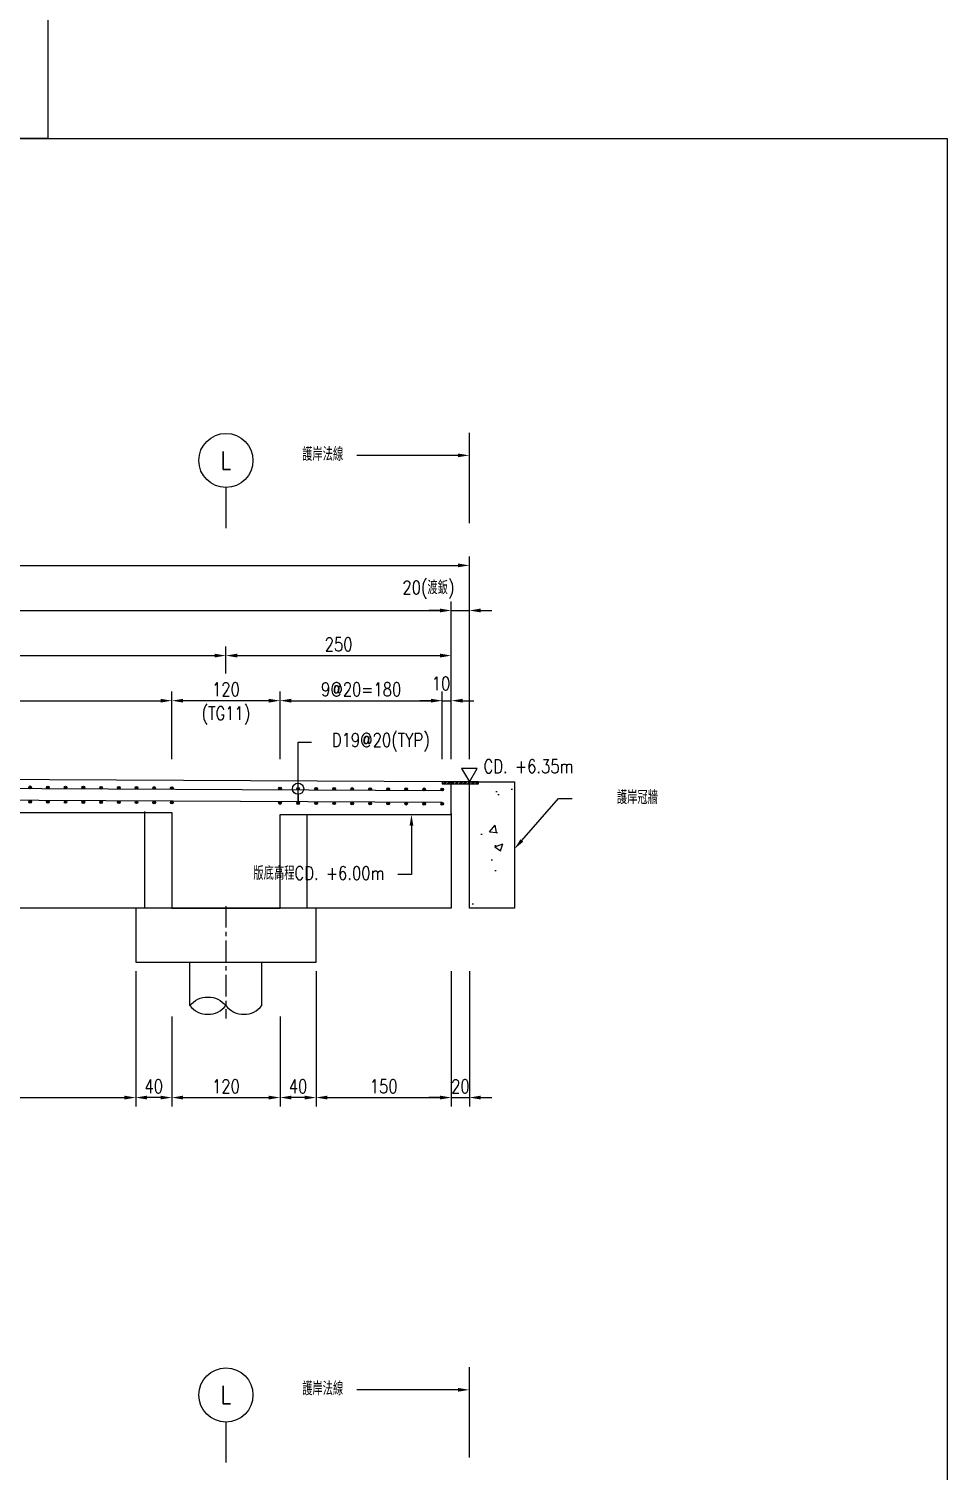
# Model space of a CAD drawing. Extents: x -791 to 13121, y -31587 to 2944.
# Drawn here: x 2926 to 3945, y -7002 to -5403 of the extents above; entities that cross this region are included whole.
import ezdxf
from ezdxf import colors
from ezdxf.entities.mleader import LeaderData, LeaderLine
from ezdxf.enums import TextEntityAlignment as Align
from ezdxf.math import Vec2, Vec3

# ---------------------------------------------------------------- set-up
doc = ezdxf.new("R2010")
doc.units = 0
doc.header["$LTSCALE"] = 0.05
doc.linetypes.add('CENTER', pattern=[50.8, 31.75, -6.35, 6.35, -6.35])
doc.layers.get('0').update_dxf_attribs({"linetype": 'CONTINUOUS'})
doc.layers.get('Defpoints').update_dxf_attribs({"linetype": 'CONTINUOUS'})
for name, color, linetype in [('HB_0', 7, 'CONTINUOUS'), ('HB_DIM', 1, 'CONTINUOUS'), ('HB_ReBar', 3, 'CONTINUOUS'), ('HB_SYMBOLS', 7, 'CONTINUOUS'), ('HB_TXT_CTEXT', 2, 'CONTINUOUS'), ('底圖', 7, 'CONTINUOUS')]:
    doc.layers.add(name, color=color, linetype=linetype)
doc.styles.get("Standard").update_dxf_attribs({"font": 'ROMANS.shx', "width": 0.8, "bigfont": 'lchinap.shx'})
doc.dimstyles.new('50cm', dxfattribs={"dimscale": 5, "dimtxt": 3, "dimasz": 2.5, "dimexe": 2, "dimexo": 2, "dimgap": 1, "dimtad": 1, "dimdsep": 46, "dimtxsty": 'Standard', "dimcen": 0, "dimclrt": 2, "dimadec": 0, "dimazin": 0, "dimtfac": 1, "dimtix": 1, "dimtmove": 2, "dimatfit": 3, "dimfxl": 0, "dimtolj": 1, "dimtzin": 0, "dimarcsym": 0})

# ---------------------------------------------------------------- blocks, each defined once
blk = doc.blocks.new('*D69')
at = {"layer": 'Defpoints', "color": 0}
for p in [(3395, -6048.2), (415, -6223.2), (3395, -6223.2)]:
    blk.add_point(p, dxfattribs=at)
at = {"layer": 'HB_DIM', "color": 0, "lineweight": -2}
for p, q in [((415, -6213.2), (415, -6038.2)), ((3395, -6213.2), (3395, -6038.2)), ((427.5, -6048.2), (3382.5, -6048.2))]:
    blk.add_line(p, q, dxfattribs=at)
at = {"layer": 'HB_DIM', "color": 0}
for points in [[(427.5, -6046.1), (427.5, -6050.3), (415, -6048.2)], [(3382.5, -6046.1), (3382.5, -6050.3), (3395, -6048.2)]]:
    blk.add_solid(points, dxfattribs=at)
at = {"layer": 'HB_DIM', "color": 2, "insert": (1905, -6035.7), "char_height": 15, "attachment_point": 5}
blk.add_mtext('\\A1;2980', dxfattribs=at)
blk = doc.blocks.new('*D70')
at = {"layer": 'Defpoints', "color": 0}
for p in [(3415, -6048.2), (3395, -6223.2), (3415, -6223.2)]:
    blk.add_point(p, dxfattribs=at)
at = {"layer": 'HB_DIM', "color": 0, "lineweight": -2}
for p, q in [((3395, -6213.2), (3395, -6038.2)), ((3415, -6213.2), (3415, -6038.2)), ((3382.5, -6048.2), (3370, -6048.2)), ((3395, -6048.2), (3415, -6048.2)), ((3427.5, -6048.2), (3440, -6048.2))]:
    blk.add_line(p, q, dxfattribs=at)
at = {"layer": 'HB_DIM', "color": 0}
for points in [[(3382.5, -6046.1), (3382.5, -6050.3), (3395, -6048.2)], [(3427.5, -6046.1), (3427.5, -6050.3), (3415, -6048.2)]]:
    blk.add_solid(points, dxfattribs=at)
at = {"layer": 'HB_DIM', "color": 2, "insert": (3369.6, -6025.2), "char_height": 15, "attachment_point": 5}
blk.add_mtext('\\A1;20(渡鈑)', dxfattribs=at)
blk = doc.blocks.new('*D71')
at = {"layer": 'Defpoints', "color": 0}
for p in [(3415, -5998.2), (415, -6223.2), (3415, -6223.2)]:
    blk.add_point(p, dxfattribs=at)
at = {"layer": 'HB_DIM', "color": 0, "lineweight": -2}
for p, q in [((415, -6213.2), (415, -5988.2)), ((3415, -6213.2), (3415, -5988.2)), ((427.5, -5998.2), (3402.5, -5998.2))]:
    blk.add_line(p, q, dxfattribs=at)
at = {"layer": 'HB_DIM', "color": 0}
for points in [[(427.5, -5996.1), (427.5, -6000.3), (415, -5998.2)], [(3402.5, -5996.1), (3402.5, -6000.3), (3415, -5998.2)]]:
    blk.add_solid(points, dxfattribs=at)
at = {"layer": 'HB_DIM', "color": 2, "insert": (1915, -5985.7), "char_height": 15, "attachment_point": 5}
blk.add_mtext('\\A1;3000', dxfattribs=at)
blk = doc.blocks.new('*D62')
at = {"layer": 'Defpoints', "color": 0}
for p in [(3085, -6488.2), (3205, -6488.2), (3205, -6588.2)]:
    blk.add_point(p, dxfattribs=at)
at = {"layer": 'HB_DIM', "color": 0, "lineweight": -2}
for p, q in [((3085, -6498.2), (3085, -6598.2)), ((3205, -6498.2), (3205, -6598.2)), ((3097.5, -6588.2), (3192.5, -6588.2))]:
    blk.add_line(p, q, dxfattribs=at)
at = {"layer": 'HB_DIM', "color": 0}
for points in [[(3097.5, -6586.1), (3097.5, -6590.3), (3085, -6588.2)], [(3192.5, -6586.1), (3192.5, -6590.3), (3205, -6588.2)]]:
    blk.add_solid(points, dxfattribs=at)
at = {"layer": 'HB_DIM', "color": 2, "insert": (3145, -6575.7), "char_height": 15, "attachment_point": 5}
blk.add_mtext('\\A1;120', dxfattribs=at)
blk = doc.blocks.new('*D64')
at = {"layer": 'Defpoints', "color": 0}
for p in [(3245, -6438.2), (3205, -6488.2), (3205, -6588.2)]:
    blk.add_point(p, dxfattribs=at)
at = {"layer": 'HB_DIM', "color": 0, "lineweight": -2}
for p, q in [((3245, -6448.2), (3245, -6598.2)), ((3205, -6498.2), (3205, -6598.2)), ((3232.5, -6588.2), (3217.5, -6588.2))]:
    blk.add_line(p, q, dxfattribs=at)
at = {"layer": 'HB_DIM', "color": 0}
for points in [[(3217.5, -6586.1), (3217.5, -6590.3), (3205, -6588.2)], [(3232.5, -6586.1), (3232.5, -6590.3), (3245, -6588.2)]]:
    blk.add_solid(points, dxfattribs=at)
at = {"layer": 'HB_DIM', "color": 2, "insert": (3225, -6575.7), "char_height": 15, "attachment_point": 5}
blk.add_mtext('\\A1;40', dxfattribs=at)
blk = doc.blocks.new('*D66')
at = {"layer": 'Defpoints', "color": 0}
for p in [(2595, -6438.2), (3045, -6438.2), (3045, -6588.2)]:
    blk.add_point(p, dxfattribs=at)
at = {"layer": 'HB_DIM', "color": 0, "lineweight": -2}
for p, q in [((2595, -6448.2), (2595, -6598.2)), ((3045, -6448.2), (3045, -6598.2)), ((2607.5, -6588.2), (3032.5, -6588.2))]:
    blk.add_line(p, q, dxfattribs=at)
at = {"layer": 'HB_DIM', "color": 0}
for points in [[(2607.5, -6586.1), (2607.5, -6590.3), (2595, -6588.2)], [(3032.5, -6586.1), (3032.5, -6590.3), (3045, -6588.2)]]:
    blk.add_solid(points, dxfattribs=at)
at = {"layer": 'HB_DIM', "color": 2, "insert": (2820, -6575.7), "char_height": 15, "attachment_point": 5}
blk.add_mtext('\\A1;450', dxfattribs=at)
blk = doc.blocks.new('*D67')
at = {"layer": 'Defpoints', "color": 0}
for p in [(3245, -6438.2), (3395, -6438.2), (3395, -6588.2)]:
    blk.add_point(p, dxfattribs=at)
at = {"layer": 'HB_DIM', "color": 0, "lineweight": -2}
for p, q in [((3245, -6448.2), (3245, -6598.2)), ((3395, -6448.2), (3395, -6598.2)), ((3257.5, -6588.2), (3382.5, -6588.2))]:
    blk.add_line(p, q, dxfattribs=at)
at = {"layer": 'HB_DIM', "color": 0}
for points in [[(3257.5, -6586.1), (3257.5, -6590.3), (3245, -6588.2)], [(3382.5, -6586.1), (3382.5, -6590.3), (3395, -6588.2)]]:
    blk.add_solid(points, dxfattribs=at)
at = {"layer": 'HB_DIM', "color": 2, "insert": (3320, -6575.7), "char_height": 15, "attachment_point": 5}
blk.add_mtext('\\A1;150', dxfattribs=at)
blk = doc.blocks.new('*D75')
at = {"layer": 'Defpoints', "color": 0}
for p in [(3085, -6148.2), (2555, -6223.2), (3085, -6223.2)]:
    blk.add_point(p, dxfattribs=at)
at = {"layer": 'HB_DIM', "color": 0, "lineweight": -2}
for p, q in [((2555, -6213.2), (2555, -6138.2)), ((3085, -6213.2), (3085, -6138.2)), ((2567.5, -6148.2), (3072.5, -6148.2))]:
    blk.add_line(p, q, dxfattribs=at)
at = {"layer": 'HB_DIM', "color": 0}
for points in [[(2567.5, -6146.1), (2567.5, -6150.3), (2555, -6148.2)], [(3072.5, -6146.1), (3072.5, -6150.3), (3085, -6148.2)]]:
    blk.add_solid(points, dxfattribs=at)
at = {"layer": 'HB_DIM', "color": 2, "insert": (2820, -6135), "char_height": 15, "attachment_point": 5}
blk.add_mtext('\\A1;27@EQ=530', dxfattribs=at)
blk = doc.blocks.new('*D76')
at = {"layer": 'Defpoints', "color": 0}
for p in [(3385, -6148.2), (3205, -6223.2), (3385, -6223.2)]:
    blk.add_point(p, dxfattribs=at)
at = {"layer": 'HB_DIM', "color": 0, "lineweight": -2}
for p, q in [((3205, -6213.2), (3205, -6138.2)), ((3385, -6213.2), (3385, -6138.2)), ((3217.5, -6148.2), (3372.5, -6148.2))]:
    blk.add_line(p, q, dxfattribs=at)
at = {"layer": 'HB_DIM', "color": 0}
for points in [[(3217.5, -6146.1), (3217.5, -6150.3), (3205, -6148.2)], [(3372.5, -6146.1), (3372.5, -6150.3), (3385, -6148.2)]]:
    blk.add_solid(points, dxfattribs=at)
at = {"layer": 'HB_DIM', "color": 2, "insert": (3295, -6135.7), "char_height": 15, "attachment_point": 5}
blk.add_mtext('\\A1;9@20=180', dxfattribs=at)
blk = doc.blocks.new('*D77')
at = {"layer": 'Defpoints', "color": 0}
for p in [(3395, -6148.2), (3385, -6223.2), (3395, -6223.2)]:
    blk.add_point(p, dxfattribs=at)
at = {"layer": 'HB_DIM', "color": 0, "lineweight": -2}
for p, q in [((3385, -6213.2), (3385, -6138.2)), ((3395, -6213.2), (3395, -6138.2)), ((3372.5, -6148.2), (3360, -6148.2)), ((3385, -6148.2), (3395, -6148.2)), ((3407.5, -6148.2), (3420, -6148.2))]:
    blk.add_line(p, q, dxfattribs=at)
at = {"layer": 'HB_DIM', "color": 0}
for points in [[(3372.5, -6146.1), (3372.5, -6150.3), (3385, -6148.2)], [(3407.5, -6146.1), (3407.5, -6150.3), (3395, -6148.2)]]:
    blk.add_solid(points, dxfattribs=at)
at = {"layer": 'HB_DIM', "color": 2, "insert": (3383.7, -6129.1), "char_height": 15, "attachment_point": 5}
blk.add_mtext('\\A1;10', dxfattribs=at)
blk = doc.blocks.new('*D73')
at = {"layer": 'Defpoints', "color": 0}
for p in [(3395, -6438.2), (3415, -6438.2), (3415, -6588.2)]:
    blk.add_point(p, dxfattribs=at)
at = {"layer": 'HB_DIM', "color": 0, "lineweight": -2}
for p, q in [((3395, -6448.2), (3395, -6598.2)), ((3415, -6448.2), (3415, -6598.2)), ((3382.5, -6588.2), (3370, -6588.2)), ((3395, -6588.2), (3415, -6588.2)), ((3427.5, -6588.2), (3440, -6588.2))]:
    blk.add_line(p, q, dxfattribs=at)
at = {"layer": 'HB_DIM', "color": 0}
for points in [[(3382.5, -6586.1), (3382.5, -6590.3), (3395, -6588.2)], [(3427.5, -6586.1), (3427.5, -6590.3), (3415, -6588.2)]]:
    blk.add_solid(points, dxfattribs=at)
at = {"layer": 'HB_DIM', "color": 2, "insert": (3405, -6575.7), "char_height": 15, "attachment_point": 5}
blk.add_mtext('\\A1;20', dxfattribs=at)
blk = doc.blocks.new('ReBarPoint')
at = {"layer": 'HB_0'}
h = blk.add_hatch(color=0, dxfattribs=at)
h.dxf.hatch_style = 1
edge = h.paths.add_edge_path()
edge.add_arc((0, 0), 1.5, 0, 360)
at = {"layer": 'HB_ReBar', "color": 0}
blk.add_circle((0, 0), 1.5, dxfattribs=at)
blk = doc.blocks.new('預鑄樁帽2x2')
at = {"layer": 'HB_0'}
blk.add_lwpolyline([(-100, 0), (100, 0), (100, 60), (-100, 60)], close=True, dxfattribs=at)
blk = doc.blocks.new('gr_t')
at = {"layer": 'HB_SYMBOLS', "color": 4, "linetype": 'Continuous'}
blk.add_line((0, -6), (0, -15), dxfattribs=at)
blk.add_circle((0, 0), 6, dxfattribs=at)
at = {"layer": 'HB_SYMBOLS', "color": 4, "linetype": 'Continuous', "width": 0.8}
blk.add_attdef('A', text='', height=4.5, dxfattribs=at).set_placement((0, 0), align=Align.MIDDLE)
blk = doc.blocks.new('*D94')
at = {"layer": 'Defpoints', "color": 0}
for p in [(3045, -6438.2), (3085, -6488.2), (3045, -6588.2)]:
    blk.add_point(p, dxfattribs=at)
at = {"layer": 'HB_DIM', "color": 0, "lineweight": -2}
for p, q in [((3045, -6448.2), (3045, -6598.2)), ((3085, -6498.2), (3085, -6598.2)), ((3072.5, -6588.2), (3057.5, -6588.2))]:
    blk.add_line(p, q, dxfattribs=at)
at = {"layer": 'HB_DIM', "color": 0}
for points in [[(3057.5, -6586.1), (3057.5, -6590.3), (3045, -6588.2)], [(3072.5, -6586.1), (3072.5, -6590.3), (3085, -6588.2)]]:
    blk.add_solid(points, dxfattribs=at)
at = {"layer": 'HB_DIM', "color": 2, "insert": (3065, -6575.7), "char_height": 15, "attachment_point": 5}
blk.add_mtext('\\A1;40', dxfattribs=at)
blk = doc.blocks.new('80cm直樁')
at = {"layer": 'HB_0', "linetype": 'Continuous'}
for p, q in [((-40, -48.1), (-40, 0)), ((40, -48.1), (40, 0))]:
    blk.add_line(p, q, dxfattribs=at)
for points in [[(-40, -48.1, -0.48), (0, -48.1, 0.48), (40, -48.1, 0.48)], [(-40, -48.1, 0.48), (0, -48.1, 0.48)]]:
    blk.add_lwpolyline(points, format="xyb", dxfattribs=at)
at = {"layer": 'HB_DIM', "color": 1, "linetype": 'CENTER', "ltscale": 15}
blk.add_line((0, 62.2), (0, -62.2), dxfattribs=at)
blk = doc.blocks.new('*D836')
at = {"layer": 'Defpoints', "color": 0}
for p in [(3145, -6098.2), (2495, -6128.2), (3145, -6128.2)]:
    blk.add_point(p, dxfattribs=at)
at = {"layer": 'HB_DIM', "color": 0, "lineweight": -2}
for p, q in [((2495, -6118.2), (2495, -6088.2)), ((3145, -6118.2), (3145, -6088.2)), ((2507.5, -6098.2), (3132.5, -6098.2))]:
    blk.add_line(p, q, dxfattribs=at)
at = {"layer": 'HB_DIM', "color": 0}
for points in [[(2507.5, -6096.1), (2507.5, -6100.3), (2495, -6098.2)], [(3132.5, -6096.1), (3132.5, -6100.3), (3145, -6098.2)]]:
    blk.add_solid(points, dxfattribs=at)
at = {"layer": 'HB_DIM', "color": 2, "insert": (2820, -6085.7), "char_height": 15, "attachment_point": 5}
blk.add_mtext('\\A1;650', dxfattribs=at)
blk = doc.blocks.new('*D837')
at = {"layer": 'Defpoints', "color": 0}
for p in [(3395, -6098.2), (3145, -6128.2), (3395, -6175.7)]:
    blk.add_point(p, dxfattribs=at)
at = {"layer": 'HB_DIM', "color": 0, "lineweight": -2}
for p, q in [((3145, -6118.2), (3145, -6088.2)), ((3395, -6165.7), (3395, -6088.2)), ((3157.5, -6098.2), (3382.5, -6098.2))]:
    blk.add_line(p, q, dxfattribs=at)
at = {"layer": 'HB_DIM', "color": 0}
for points in [[(3157.5, -6096.1), (3157.5, -6100.3), (3145, -6098.2)], [(3382.5, -6096.1), (3382.5, -6100.3), (3395, -6098.2)]]:
    blk.add_solid(points, dxfattribs=at)
at = {"layer": 'HB_DIM', "color": 2, "insert": (3270, -6085.7), "char_height": 15, "attachment_point": 5}
blk.add_mtext('\\A1;250', dxfattribs=at)
blk = doc.blocks.new('*D842')
at = {"layer": 'Defpoints', "color": 0}
for p in [(3085, -6148.2), (3085, -6223.2), (3205, -6223.2)]:
    blk.add_point(p, dxfattribs=at)
at = {"layer": 'HB_DIM', "color": 0, "lineweight": -2}
for p, q in [((3085, -6213.2), (3085, -6138.2)), ((3205, -6213.2), (3205, -6138.2)), ((3192.5, -6148.2), (3097.5, -6148.2))]:
    blk.add_line(p, q, dxfattribs=at)
at = {"layer": 'HB_DIM', "color": 0}
for points in [[(3097.5, -6146.1), (3097.5, -6150.3), (3085, -6148.2)], [(3192.5, -6146.1), (3192.5, -6150.3), (3205, -6148.2)]]:
    blk.add_solid(points, dxfattribs=at)
at = {"layer": 'HB_DIM', "color": 2, "char_height": 15, "attachment_point": 5}
for s, insert in [('\\A1;120', (3145, -6135.7)), ('\\A1;(TG11)', (3145, -6164.6))]:
    blk.add_mtext(s, dxfattribs=dict(at, insert=insert))
blk = doc.blocks.new('_DotBlank')
at = {"color": 0, "linetype": 'ByBlock', "lineweight": -2}
blk.add_line((-0.5, 0), (-1, 0), dxfattribs=at)
blk.add_circle((0, 0), 0.5, dxfattribs=at)

msp = doc.modelspace()

# ---------------------------------------------------------------- hatches: boundary and pattern name
at = {"layer": 'HB_0'}
h = msp.add_hatch(dxfattribs=at)
h.set_pattern_fill('STEEL', color=1)
h.set_pattern_definition([(45, (-5664.1806, 24890.0728), (-2.24506403, 2.24506403), []), (45, (-5664.1806, 24891.6603), (-2.24506403, 2.24506403), [])])
h.paths.add_polyline_path([(3385, -6240.214), (3425, -6240.214), (3425, -6238.214), (3385, -6238.214)])
h = msp.add_hatch(dxfattribs=at)
h.set_pattern_fill('AR-CONC', color=1, scale=0.5)
h.set_pattern_definition([(50, (-3.79, -8530.26), (91.0923, -7.9695), [9.525, -104.775]), (355, (-3.79, -8530.26), (-17.6217, 95.5284), [7.62, -83.8203]), (100.4514, (3.8, -8530.93), (73.4706, 87.5589), [8.095, -89.0451]), (46.1842, (-3.79, -8504.86), (135.5395, -21.0212), [14.2875, -157.1625]), (96.6356, (7.5, -8506.61), (118.702, 123.713), [12.1425, -133.568]), (351.184, (-3.8, -8504.86), (118.702, 123.713), [11.43, -125.73]), (21, (8.91, -8511.21), (75.8072, -51.1326), [9.525, -104.775]), (326, (8.91, -8511.21), (30.901, 92.094), [7.62, -83.82]), (71.4514, (15.22, -8515.47), (106.7082, 40.9614), [8.095, -89.045]), (37.5, (-3.793, -8530.263), (1.5443, 42.27752), [0, -82.804, 0, -85.09, 0, -84.1375]), (7.5, (-3.793, -8530.263), (33.40983, 50.0903), [0, -48.514, 0, -80.899, 0, -32.0675]), (327.5, (-32.114, -8530.263), (67.7953, -2.86437), [0, -31.75, 0, -99.06, 0, -131.445]), (317.5, (-44.814, -8530.263), (74.0646, 12.71325), [0, -41.275, 0, -65.786, 0, -93.345])])
h.paths.add_polyline_path([(3465, -6378.214), (3415, -6378.214), (3415, -6238.214), (3465, -6238.214)])

# ---------------------------------------------------------------- linework, layer by layer
at = {"layer": 'Defpoints', "color": 217}
for points in [[(3945, -5080), (2947.5, -5080), (2947.5, -5525), (0, -5525), (0, -2762.5), (3945, -2762.5)], [(3945, -7842.5), (2947.5, -7842.5), (2947.5, -8287.5), (0, -8287.5), (0, -5525), (3945, -5525)]]:
    msp.add_lwpolyline(points, close=True, dxfattribs=at)
at = {"layer": 'HB_0', "color": 4}
msp.add_line((3395, -6273.214), (3395, -6243.214), dxfattribs=at)
at = {"layer": 'HB_0', "color": 252}
for p, q in [((3055, -6378.214), (3055, -6271.215)), ((3235, -6378.214), (3235, -6274.214))]:
    msp.add_line(p, q, dxfattribs=at)
at = {"layer": 'HB_0', "color": 4}
msp.add_lwpolyline([(1255, -6265.215), (1785, -6265.215), (1785, -6378.214), (1905, -6378.214), (1905, -6268.215), (2435, -6268.215), (2435, -6378.214), (2555, -6378.214), (2555, -6272.215), (3085, -6272.215), (3085, -6378.214), (3205, -6378.214), (3205, -6274.214), (3395, -6274.214), (3395, -6238.114), (425.05, -6223.264, 0.41567878)], format="xyb", dxfattribs=at)
at = {"layer": 'HB_0'}
msp.add_lwpolyline([(3385, -6240.214), (3425, -6240.214), (3425, -6238.214), (3385, -6238.214)], close=True, dxfattribs=at)
at = {"layer": 'HB_0', "color": 4}
msp.add_lwpolyline([(3465, -6378.214), (3415, -6378.214), (3415, -6238.214), (3465, -6238.214)], close=True, dxfattribs=at)
at = {"layer": 'HB_0'}
msp.add_lwpolyline([(3395, -6273.214), (3395, -6378.214), (645, -6378.214)], dxfattribs=at)
at = {"layer": 'HB_DIM'}
for p, q in [((3415, -5951.221), (3415, -5851.221)), ((3415, -6987.208), (3415, -6887.208))]:
    msp.add_line(p, q, dxfattribs=at)
at = {"layer": 'HB_ReBar'}
for points in [[(3385, -6248.064), (425, -6233.264), (425, -6258.264)], [(3384.935, -6261.064), (550, -6246.865)]]:
    msp.add_lwpolyline(points, dxfattribs=at)
at = {"layer": 'HB_SYMBOLS', "linetype": 'Continuous'}
msp.add_lwpolyline([(3406.34, -6223.214), (3415, -6238.214), (3423.66, -6223.214)], close=True, dxfattribs=at)

# ---------------------------------------------------------------- block references
at = {"layer": 'HB_0'}
for name in ['預鑄樁帽2x2', '80cm直樁']:
    msp.add_blockref(name, (3145, -6438.214), dxfattribs=at)
at = {"layer": 'HB_ReBar'}
for p in [(2927.963, -6244.279), (2947.593, -6244.377), (2967.222, -6244.475), (2986.852, -6244.573), (3006.482, -6244.671), (3026.111, -6244.77), (3045.741, -6244.868), (3065.37, -6244.966), (3085, -6245.064), (3205, -6245.664), (3225.001, -6245.764), (3245.002, -6245.864), (3265.003, -6245.964), (3285.003, -6246.064), (3305.004, -6246.164), (3325.005, -6246.264), (3345.006, -6246.364), (3365.007, -6246.464), (3385, -6246.564), (2927.963, -6260.279), (2947.593, -6260.377), (2967.222, -6260.475), (2986.852, -6260.573), (3006.482, -6260.671), (3026.111, -6260.77), (3045.741, -6260.868), (3065.37, -6260.966), (3085, -6261.064), (3205, -6261.664), (3225.001, -6261.764), (3245.002, -6261.864), (3265.003, -6261.964), (3285.003, -6262.064), (3305.004, -6262.164), (3325.005, -6262.264), (3345.006, -6262.364), (3365.007, -6262.464), (3385.008, -6262.564)]:
    msp.add_blockref('ReBarPoint', p, dxfattribs=at)
at = {"layer": '底圖'}
ref = msp.add_blockref('gr_t', (3145, -5881.898), dxfattribs=dict(at, xscale=5, yscale=5, zscale=5))
ref.add_attrib('A', 'L', dxfattribs={"layer": 'HB_SYMBOLS', "color": 4, "linetype": 'Continuous', "height": 20, "width": 0.8}).set_placement((3145, -5881.898), align=Align.MIDDLE)
ref = msp.add_blockref('gr_t', (3145, -6917.885), dxfattribs=dict(at, xscale=5, yscale=5, zscale=5))
ref.add_attrib('A', 'L', dxfattribs={"layer": 'HB_SYMBOLS', "color": 4, "linetype": 'Continuous', "height": 20, "width": 0.8}).set_placement((3145, -6917.885), align=Align.MIDDLE)

# ---------------------------------------------------------------- texts
at = {"layer": 'HB_TXT_CTEXT', "linetype": 'Continuous', "width": 0.8}
msp.add_text('CD. +6.35m', height=15, dxfattribs=at).set_placement((3430.751, -6220.908), align=Align.MIDDLE_LEFT)

# ---------------------------------------------------------------- dimensions: what is measured, and where the dimension line sits
at = {"layer": 'HB_DIM'}
for base, p1, p2, picture, middle in [((3415, -5998.214), (415, -6223.214), (3415, -6223.214), '*D71', (1915, -5985.714)), ((3395, -6048.214), (415, -6223.214), (3395, -6223.214), '*D69', (1905, -6035.714)), ((3145, -6098.214), (2495, -6128.214), (3145, -6128.214), '*D836', (2820, -6085.714)), ((3395, -6098.214), (3145, -6128.214), (3395, -6175.714), '*D837', (3270, -6085.714)), ((3045, -6588.214), (2595, -6438.214), (3045, -6438.214), '*D66', (2820, -6575.714)), ((3045, -6588.214), (3085, -6488.214), (3045, -6438.214), '*D94', (3065, -6575.714)), ((3205, -6588.214), (3245, -6438.214), (3205, -6488.214), '*D64', (3225, -6575.714)), ((3395, -6588.214), (3245, -6438.214), (3395, -6438.214), '*D67', (3320, -6575.714)), ((3415, -6588.214), (3395, -6438.214), (3415, -6438.214), '*D73', (3405, -6575.714)), ((3205, -6588.214), (3085, -6488.214), (3205, -6488.214), '*D62', (3145, -6575.714))]:
    dim = msp.add_linear_dim(base=base, p1=p1, p2=p2, dimstyle='50cm', dxfattribs=at)
    dim.commit()
    dim.dimension.update_dxf_attribs({"geometry": picture, "text_midpoint": middle})
dim = msp.add_linear_dim(base=(3415, -6048.214), p1=(3395, -6223.214), p2=(3415, -6223.214), text='<>(渡鈑)', dimstyle='50cm', dxfattribs=at)
dim.commit()
dim.dimension.update_dxf_attribs({"geometry": '*D70', "text_midpoint": (3369.631, -6025.242), "dimtype": 160})
dim = msp.add_linear_dim(base=(3395, -6148.214), p1=(3385, -6223.214), p2=(3395, -6223.214), dimstyle='50cm', dxfattribs=at)
dim.commit()
dim.dimension.update_dxf_attribs({"geometry": '*D77', "text_midpoint": (3383.732, -6129.081), "dimtype": 160})
for base, p1, p2, text, picture, middle in [((3085, -6148.214), (2555, -6223.214), (3085, -6223.214), '27@EQ=<>', '*D75', (2820, -6135)), ((3385, -6148.214), (3205, -6223.214), (3385, -6223.214), '9@20=<>', '*D76', (3295, -6135.714))]:
    dim = msp.add_linear_dim(base=base, p1=p1, p2=p2, text=text, dimstyle='50cm', dxfattribs=at)
    dim.commit()
    dim.dimension.update_dxf_attribs({"geometry": picture, "text_midpoint": middle})
dim = msp.add_linear_dim(base=(3085, -6148.214), p1=(3205, -6223.214), p2=(3085, -6223.214), angle=180, text='<>\\X(TG11)', dimstyle='50cm', dxfattribs=at)
dim.commit()
dim.dimension.update_dxf_attribs({"geometry": '*D842', "text_midpoint": (3145, -6148.214)})

# ---------------------------------------------------------------- leaders
ml = msp.add_multileader_mtext('Standard', dxfattribs=at)
ml.set_content('護岸法線', color=2)
ml.set_leader_properties(color=1)
ml.build(insert=Vec2(0, 0))
ml.multileader.update_dxf_attribs({"dogleg_length": 3, "arrow_head_size": 12.5, "scale": 5})
ctx = ml.context
ctx.base_point, ctx.scale, ctx.char_height, ctx.arrow_head_size, ctx.landing_gap_size, ctx.plane_origin = Vec3(3179.879, -5876.221), 5, 15, 12.5, 15, Vec3(3415, -5851.221)
ctx.text_align_type = 2
notes = []
notes.append((ctx, [(0, (1, 1, 0), (3305.129, -5876.221), (-1, 0), 15, [(0, [(3415, -5876.221)], 0, [])])]))
ctx.mtext.insert, ctx.mtext.alignment, ctx.mtext.flow_direction = Vec3(3275.129, -5867.314), 3, 5
ml = msp.add_multileader_mtext('Standard', dxfattribs=at)
ml.set_content('D19@20(TYP)', color=2)
ml.set_leader_properties(color=1)
ml.set_arrow_properties(name='DOTBLANK')
ml.build(insert=Vec2(0, 0))
ml.multileader.update_dxf_attribs({"dogleg_length": 3, "arrow_head_size": 12.5, "scale": 5})
ctx = ml.context
ctx.base_point, ctx.scale, ctx.char_height, ctx.arrow_head_size, ctx.landing_gap_size, ctx.plane_origin = Vec3(3240.001, -6194.371), 5, 15, 12.5, 15, Vec3(3225.001, -6245.764)
ctx.text_align_type = 2
notes.append((ctx, [(0, (1, 1, 0), (3225.001, -6194.371), (1, 0), 15, [(1, [(3225.001, -6245.764), (3225.001, -6261.764)], 0, [])])]))
ctx.mtext.insert, ctx.mtext.alignment, ctx.mtext.flow_direction = Vec3(3371.001, -6184.371), 3, 5
ml = msp.add_multileader_mtext('Standard', dxfattribs=at)
ml.set_content('護岸冠牆', color=2)
ml.set_leader_properties(color=1)
ml.build(insert=Vec2(0, 0))
ml.multileader.update_dxf_attribs({"dogleg_length": 3, "arrow_head_size": 12.5, "scale": 5})
ctx = ml.context
ctx.base_point, ctx.scale, ctx.char_height, ctx.arrow_head_size, ctx.landing_gap_size, ctx.plane_origin = Vec3(3528.981, -6256.694), 5, 15, 12.5, 15, Vec3(3458.097, -6312.574)
ctx.text_align_type = 2
notes.append((ctx, [(0, (1, 1, 0), (3513.981, -6256.694), (1, 0), 15, [(0, [(3465, -6312.574)], 0, [])])]))
ctx.mtext.insert, ctx.mtext.alignment, ctx.mtext.flow_direction = Vec3(3624.231, -6247.788), 3, 5
ml = msp.add_multileader_mtext('Standard', dxfattribs=at)
ml.set_content('版底高程CD. +6.00m', color=2)
ml.set_leader_properties(color=1)
ml.build(insert=Vec2(0, 0))
ml.multileader.update_dxf_attribs({"dogleg_length": 3, "arrow_head_size": 12.5, "scale": 5})
ctx = ml.context
ctx.base_point, ctx.scale, ctx.char_height, ctx.arrow_head_size, ctx.landing_gap_size, ctx.plane_origin = Vec3(3111.886, -6340.783), 5, 15, 12.5, 15, Vec3(3350.814, -6261.214)
ctx.text_align_type = 2
notes.append((ctx, [(0, (1, 1, 0), (3350.814, -6340.783), (-1, 0), 15, [(0, [(3350.819, -6274.214)], 0, [])])]))
ctx.mtext.insert, ctx.mtext.alignment, ctx.mtext.flow_direction = Vec3(3320.814, -6331.876), 3, 5
ml = msp.add_multileader_mtext('Standard', dxfattribs=at)
ml.set_content('護岸法線', color=2)
ml.set_leader_properties(color=1)
ml.build(insert=Vec2(0, 0))
ml.multileader.update_dxf_attribs({"dogleg_length": 3, "arrow_head_size": 12.5, "scale": 5})
ctx = ml.context
ctx.base_point, ctx.scale, ctx.char_height, ctx.arrow_head_size, ctx.landing_gap_size, ctx.plane_origin = Vec3(3179.879, -6912.208), 5, 15, 12.5, 15, Vec3(3415, -6887.208)
ctx.text_align_type = 2
notes.append((ctx, [(0, (1, 1, 0), (3305.129, -6912.208), (-1, 0), 15, [(0, [(3415, -6912.208)], 0, [])])]))
ctx.mtext.insert, ctx.mtext.alignment, ctx.mtext.flow_direction = Vec3(3275.129, -6903.301), 3, 5
for ctx, leaders in notes:
    for number, flags, end, landing, length, lines in leaders:
        leader = LeaderData()
        leader.index, (leader.has_last_leader_line, leader.has_dogleg_vector, leader.attachment_direction) = number, flags
        leader.last_leader_point, leader.dogleg_vector, leader.dogleg_length = Vec3(end), Vec3(landing), length
        for number, points, colour, breaks in lines:
            line = LeaderLine()
            line.index, line.vertices, line.color, line.breaks = number, Vec3.list(points), colors.encode_raw_color(colour), breaks
            leader.lines.append(line)
        ctx.leaders.append(leader)

doc.saveas('drawing.dxf')
